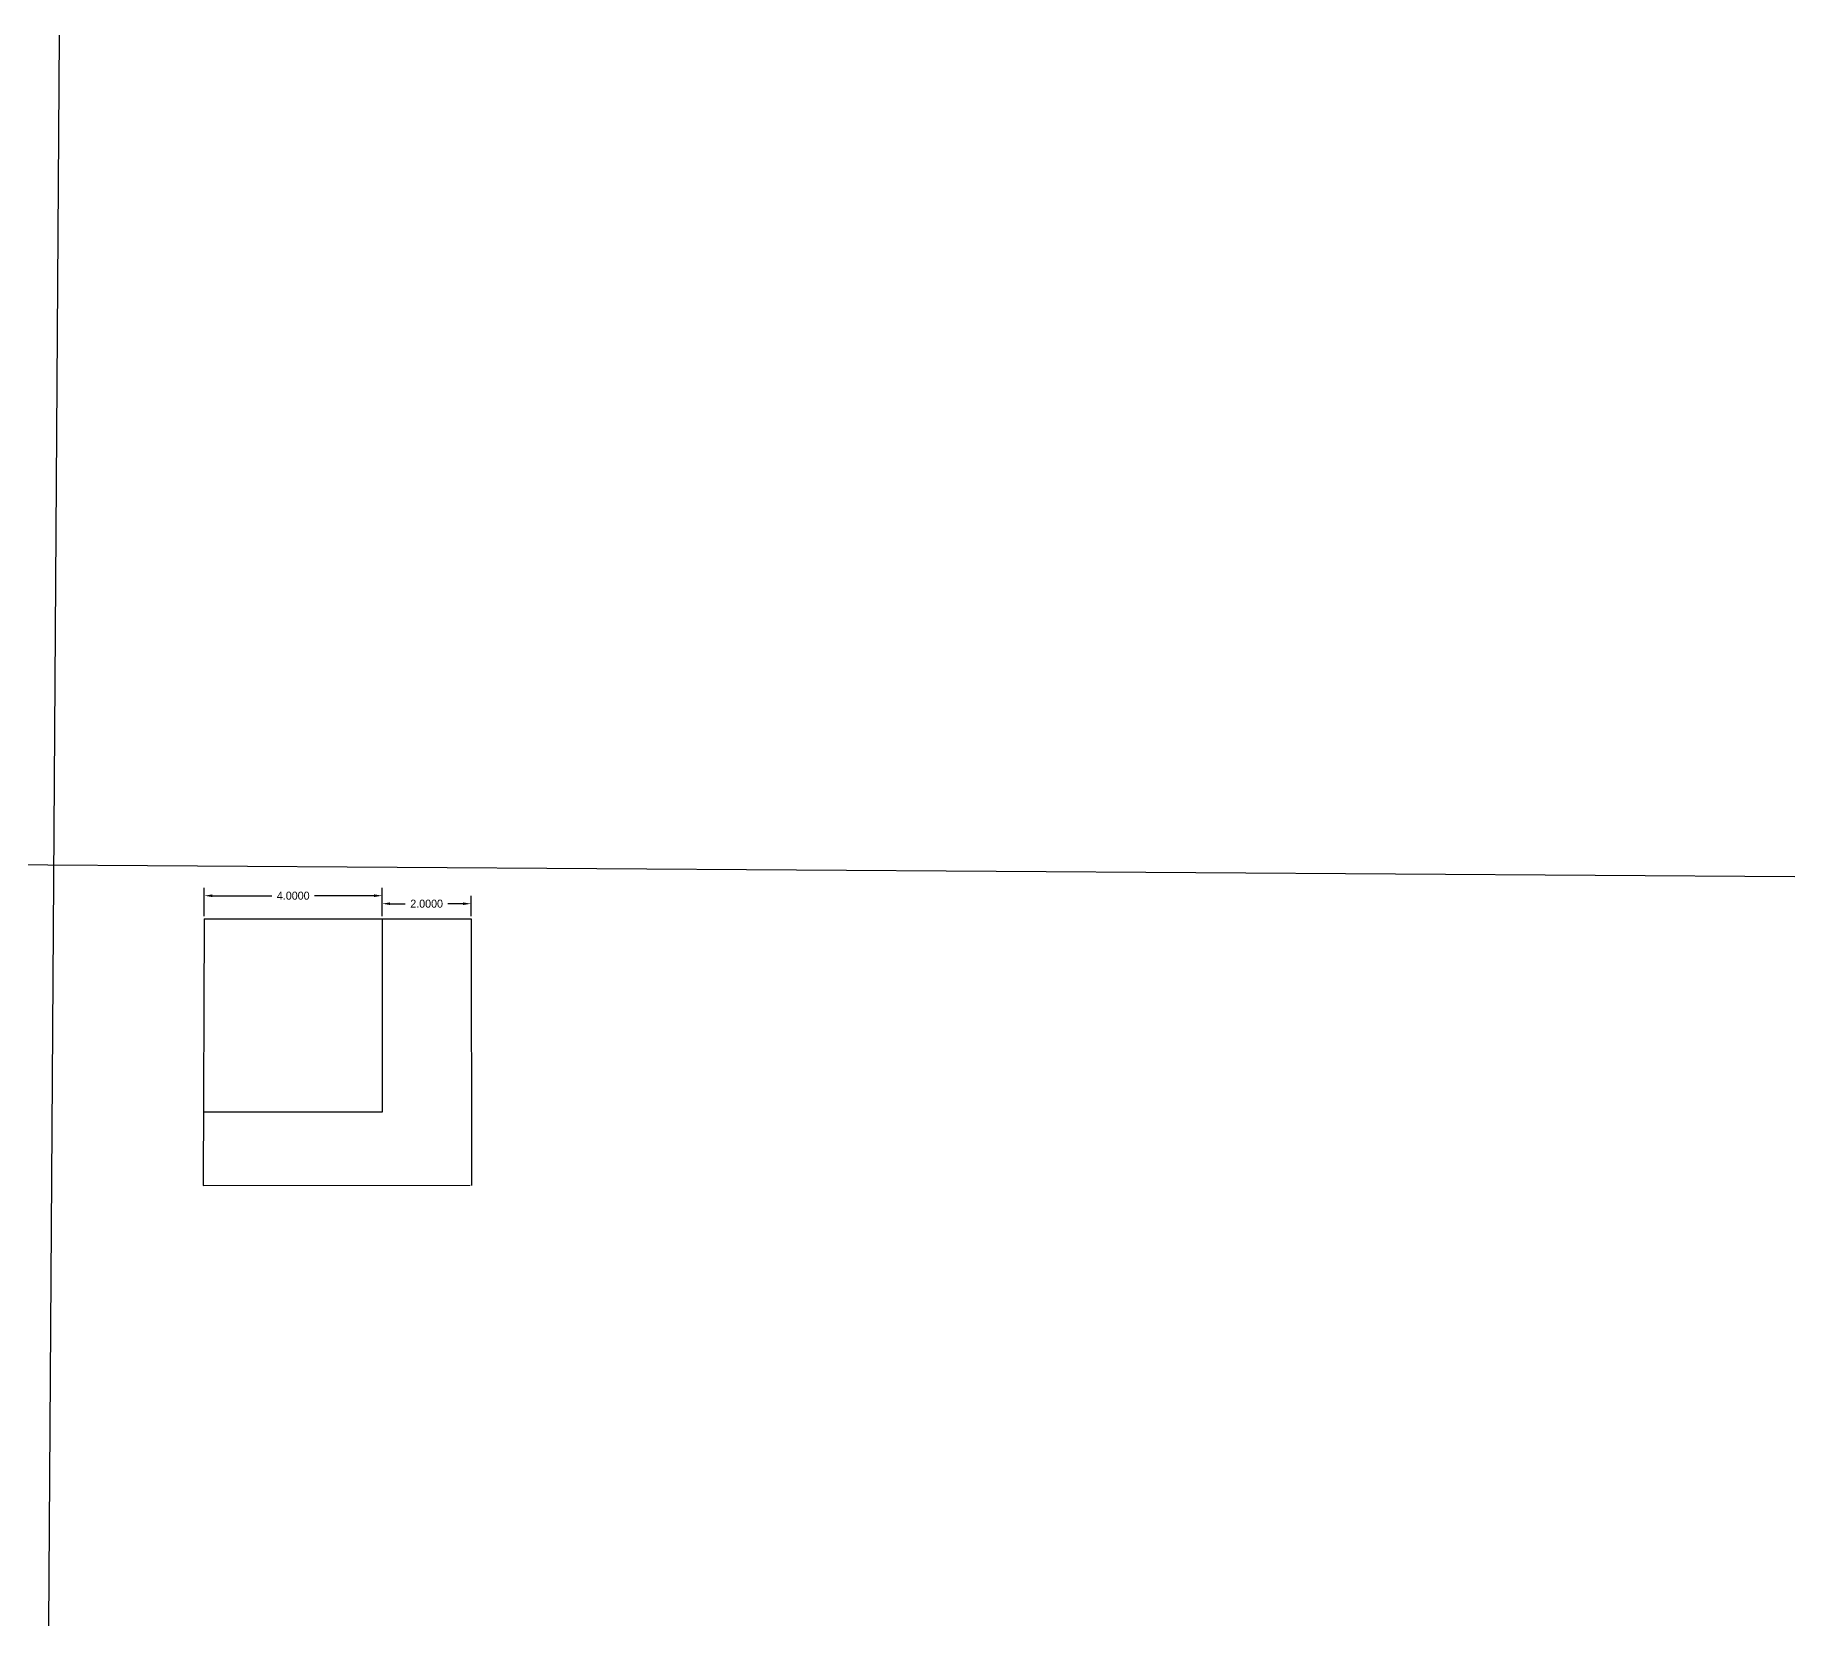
# Model space of a CAD drawing. Header units: inches. Extents: x 13.6 to 99, y 1.5 to 53.3.
# Drawn here: x 59.4 to 98.98, y 8.32 to 44.1 of the extents above; entities that cross this region are included whole.
import ezdxf

# ---------------------------------------------------------------- set-up
doc = ezdxf.new("R2010")
doc.units = ezdxf.units.IN
doc.header["$MEASUREMENT"] = 0
doc.dimstyles.get("Standard").update_dxf_attribs({"dimtxt": 0.18, "dimasz": 0.18, "dimexe": 0.18, "dimexo": 0.0625, "dimgap": 0.09, "dimtad": 0, "dimtih": 1, "dimtoh": 1, "dimdec": 4, "dimzin": 0, "dimdsep": 46, "dimtxsty": 'Standard', "dimcen": 0.09, "dimadec": 0, "dimazin": 0, "dimtfac": 1, "dimtdec": 4, "dimtofl": 0, "dimtmove": 0, "dimatfit": 3, "dimfxl": 1, "dimtolj": 1, "dimtzin": 0, "dimarcsym": 0})

# ---------------------------------------------------------------- blocks, each defined once
blk = doc.blocks.new('*D18')
at = {"color": 0, "lineweight": -2}
for p, q in [((67.201, 24.288), (67.201, 24.747)), ((67.381, 24.567), (67.721, 24.567)), ((69.021, 24.567), (68.681, 24.567)), ((69.201, 24.288), (69.201, 24.747))]:
    blk.add_line(p, q, dxfattribs=at)
at = {"color": 0}
for points in [[(67.381, 24.597), (67.381, 24.537), (67.201, 24.567)], [(69.021, 24.597), (69.021, 24.537), (69.201, 24.567)]]:
    blk.add_solid(points, dxfattribs=at)
at = {"layer": 'Defpoints', "color": 0}
for p in [(67.201, 24.567), (67.201, 24.225), (69.201, 24.225)]:
    blk.add_point(p, dxfattribs=at)
at = {"color": 0, "insert": (68.201, 24.567), "char_height": 0.18, "attachment_point": 5}
blk.add_mtext('\\A1;2.0000', dxfattribs=at)
blk = doc.blocks.new('*D19')
at = {"color": 0, "lineweight": -2}
for p, q in [((63.201, 24.288), (63.201, 24.927)), ((63.381, 24.747), (64.721, 24.747)), ((67.021, 24.747), (65.681, 24.747)), ((67.201, 24.288), (67.201, 24.927))]:
    blk.add_line(p, q, dxfattribs=at)
at = {"color": 0}
for points in [[(63.381, 24.777), (63.381, 24.717), (63.201, 24.747)], [(67.021, 24.777), (67.021, 24.717), (67.201, 24.747)]]:
    blk.add_solid(points, dxfattribs=at)
at = {"layer": 'Defpoints', "color": 0}
for p in [(67.201, 24.747), (63.201, 24.225), (67.201, 24.225)]:
    blk.add_point(p, dxfattribs=at)
at = {"color": 0, "insert": (65.201, 24.747), "char_height": 0.18, "attachment_point": 5}
blk.add_mtext('\\A1;4.0000', dxfattribs=at)

msp = doc.modelspace()

# ---------------------------------------------------------------- linework, layer by layer
for p, q in [((59.93409, 44.10472), (59.69557, 8.3234)), ((13.62403, 25.74559), (98.97597, 25.17663)), ((63.20081, 24.22548), (63.17708, 18.22553)), ((63.20081, 24.22548), (69.20081, 24.22548)), ((67.20817, 23.88253), (67.20817, 24.22548)), ((69.20081, 24.22548), (69.21185, 18.22549)), ((67.20821, 19.88509), (67.20817, 23.88253)), ((63.18364, 19.88509), (63.18364, 19.88509)), ((63.18364, 19.88509), (67.20817, 19.88509)), ((63.17708, 18.22553), (69.17707, 18.23657))]:
    msp.add_line(p, q)

# ---------------------------------------------------------------- dimensions: what is measured, and where the dimension line sits
for base, p1, picture, middle in [((67.20081, 24.74652), (63.20081, 24.22548), '*D19', (65.20081, 24.74652)), ((67.20081, 24.56652), (69.20081, 24.22548), '*D18', (68.20081, 24.56652))]:
    dim = msp.add_linear_dim(base=base, p1=p1, p2=(67.20081, 24.22548), dimstyle='Standard')
    dim.commit()
    dim.dimension.update_dxf_attribs({"geometry": picture, "text_midpoint": middle})

doc.saveas('drawing.dxf')
